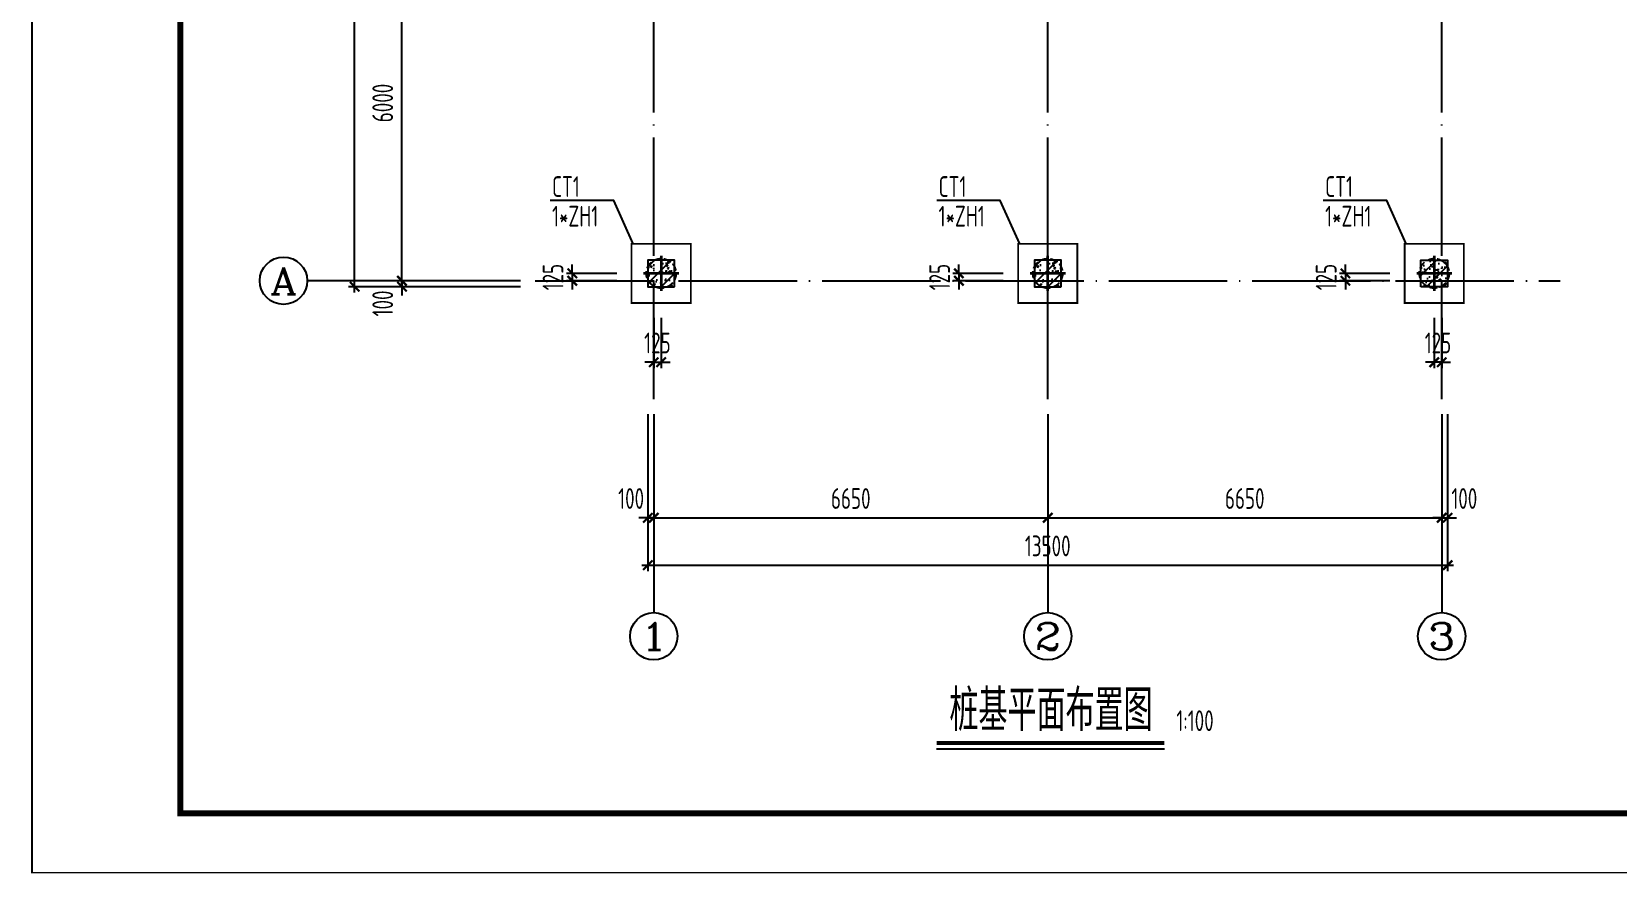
# Model space of a CAD drawing. Extents: x 297659 to 993057, y 192802 to 252212.
# Drawn here: x 581837 to 608601, y 192812 to 207015 of the extents above; entities that cross this region are included whole.
import ezdxf
from ezdxf.enums import TextEntityAlignment as Align

# ---------------------------------------------------------------- set-up
doc = ezdxf.new("R2010")
doc.units = 0
doc.header["$LTSCALE"] = 1000
doc.linetypes.add('DASH', pattern=[0.35, 0.25, -0.1])
doc.linetypes.add('DOTE', pattern=[2.42, 2, -0.2, 0.02, -0.2])
doc.layers.get('0').update_dxf_attribs({"linetype": 'CONTINUOUS'})
doc.layers.get('DEFPOINTS').update_dxf_attribs({"linetype": 'CONTINUOUS'})
for name, color, linetype in [('AXIS', 8, 'DOTE'), ('AXIS_DIM', 3, 'CONTINUOUS'), ('AXIS_TEXT', 3, 'CONTINUOUS'), ('COLU', 7, 'CONTINUOUS'), ('CT', 255, 'CONTINUOUS'), ('DIM', 3, 'CONTINUOUS'), ('DOTE', 8, 'DOTE'), ('FRAME', 3, 'CONTINUOUS'), ('TEXT', 7, 'CONTINUOUS'), ('ZJ', 1, 'CONTINUOUS'), ('填充', 8, 'CONTINUOUS'), ('柱涂实', 54, 'CONTINUOUS')]:
    doc.layers.add(name, color=color, linetype=linetype)
doc.styles.add('_AXIS', font='complex.shx', dxfattribs={"bigfont": 'gbcbig.shx'})
doc.styles.add('COMPLEX', font='COMPLEX')
doc.styles.add('TSSD_Dimension', font='tssdeng.shx', dxfattribs={"width": 0.7, "bigfont": 'hztxt.shx'})
doc.styles.add('TSSD_Rein', font='tssdeng.shx', dxfattribs={"width": 0.7, "bigfont": 'hztxt.shx'})
doc.dimstyles.new('TSSD_100_100', dxfattribs={"dimtxt": 350, "dimasz": 150, "dimexe": 100, "dimexo": 250, "dimgap": 150, "dimtad": 1, "dimdec": 0, "dimzin": 0, "dimdsep": 46, "dimtxsty": 'TSSD_Dimension', "dimblk": 'ARCHTICK', "dimcen": 0, "dimdle": 100, "dimclrd": 3, "dimclre": 3, "dimclrt": 7, "dimadec": 0, "dimazin": 0, "dimtfac": 1, "dimtdec": 0, "dimtix": 1, "dimtmove": 2, "dimatfit": 3, "dimfxl": 100, "dimtolj": 1, "dimtzin": 0, "dimarcsym": 0})

# ---------------------------------------------------------------- blocks, each defined once
blk = doc.blocks.new('_ARCHTICK')
at = {"color": 0}
blk.add_lwpolyline([(-0.53, -0.53, 0.25, 0.25, 0), (0.53, 0.53, 0.5, 0.5, 0)], format="xyseb", dxfattribs=at)
blk = doc.blocks.new('*D10')
at = {"layer": 'AXIS_DIM', "color": 3, "lineweight": -2}
for p, q in [((590087, 208812), (587987, 208812)), ((588087, 202712), (588087, 208912)), ((590087, 202812), (587987, 202812))]:
    blk.add_line(p, q, dxfattribs=at)
at = {"layer": 'DEFPOINTS', "color": 0}
for p in [(588087, 208812), (590337, 208812), (590337, 202812)]:
    blk.add_point(p, dxfattribs=at)
at = {"layer": 'AXIS_DIM', "color": 3, "lineweight": -2, "xscale": 150, "yscale": 150, "zscale": 150}
for p, rotation in [((588087, 208812), 90), ((588087, 202812), 270)]:
    blk.add_blockref('_ARCHTICK', p, dxfattribs=dict(at, rotation=rotation))
at = {"layer": 'AXIS_DIM', "color": 7, "insert": (587762, 205812), "char_height": 350, "attachment_point": 5, "rotation": 90, "style": 'TSSD_Dimension'}
blk.add_mtext('\\A1;6000', dxfattribs=at)
blk = doc.blocks.new('*D13')
at = {"layer": 'AXIS_DIM', "color": 3, "lineweight": -2}
for p, q in [((590087, 230712), (587187, 230712)), ((587287, 202612), (587287, 230812)), ((590087, 202712), (587187, 202712))]:
    blk.add_line(p, q, dxfattribs=at)
at = {"layer": 'DEFPOINTS', "color": 0}
for p in [(587287, 230712), (590337, 230712), (590337, 202712)]:
    blk.add_point(p, dxfattribs=at)
at = {"layer": 'AXIS_DIM', "color": 3, "lineweight": -2, "xscale": 150, "yscale": 150, "zscale": 150}
for p, rotation in [((587287, 230712), 90), ((587287, 202712), 270)]:
    blk.add_blockref('_ARCHTICK', p, dxfattribs=dict(at, rotation=rotation))
at = {"layer": 'AXIS_DIM', "color": 7, "insert": (586962, 216712), "char_height": 350, "attachment_point": 5, "rotation": 90, "style": 'TSSD_Dimension'}
blk.add_mtext('\\A1;28000', dxfattribs=at)
blk = doc.blocks.new('*D14')
at = {"layer": 'AXIS_DIM', "color": 3, "lineweight": -2}
for p, q in [((588087, 202812), (588087, 202962)), ((590087, 202812), (587987, 202812)), ((590087, 202712), (587987, 202712)), ((588087, 202812), (588087, 202712)), ((588087, 202712), (588087, 202562))]:
    blk.add_line(p, q, dxfattribs=at)
at = {"layer": 'DEFPOINTS', "color": 0}
for p in [(588087, 202712), (590337, 202812), (590337, 202712)]:
    blk.add_point(p, dxfattribs=at)
at = {"layer": 'AXIS_DIM', "color": 3, "lineweight": -2, "xscale": 150, "yscale": 150, "zscale": 150}
for p, rotation in [((588087, 202812), 270), ((588087, 202712), 90)]:
    blk.add_blockref('_ARCHTICK', p, dxfattribs=dict(at, rotation=rotation))
at = {"layer": 'AXIS_DIM', "color": 7, "insert": (587762, 202429), "char_height": 350, "attachment_point": 5, "rotation": 90, "style": 'TSSD_Dimension'}
blk.add_mtext('\\A1;100', dxfattribs=at)
blk = doc.blocks.new('_AXISO')
blk.add_circle((0, 0), 0.5)
at = {"layer": 'AXIS_TEXT', "style": 'COMPLEX', "width": 1.041667}
blk.add_attdef('A', text='', height=0.56, dxfattribs=at).set_placement((-0.25, -0.28), (0.25, -0.28), align=Align.FIT)
blk = doc.blocks.new('*D17')
at = {"layer": 'AXIS_DIM', "color": 3, "lineweight": -2}
for p, q in [((592337, 200562), (592337, 198712)), ((598987, 200562), (598987, 198712)), ((592237, 198812), (599087, 198812))]:
    blk.add_line(p, q, dxfattribs=at)
at = {"layer": 'DEFPOINTS', "color": 0}
for p in [(592337, 200812), (598987, 200812), (598987, 198812)]:
    blk.add_point(p, dxfattribs=at)
at = {"layer": 'AXIS_DIM', "color": 3, "lineweight": -2, "xscale": 150, "yscale": 150, "zscale": 150, "rotation": 180}
blk.add_blockref('_ARCHTICK', (592337, 198812), dxfattribs=at)
at = {"layer": 'AXIS_DIM', "color": 3, "lineweight": -2, "xscale": 150, "yscale": 150, "zscale": 150}
blk.add_blockref('_ARCHTICK', (598987, 198812), dxfattribs=at)
at = {"layer": 'AXIS_DIM', "color": 7, "insert": (595662, 199137), "char_height": 350, "attachment_point": 5, "style": 'TSSD_Dimension'}
blk.add_mtext('\\A1;6650', dxfattribs=at)
blk = doc.blocks.new('*D18')
at = {"layer": 'AXIS_DIM', "color": 3, "lineweight": -2}
for p, q in [((598987, 200562), (598987, 198712)), ((605637, 200562), (605637, 198712)), ((598887, 198812), (605737, 198812))]:
    blk.add_line(p, q, dxfattribs=at)
at = {"layer": 'DEFPOINTS', "color": 0}
for p in [(598987, 200812), (605637, 200812), (605637, 198812)]:
    blk.add_point(p, dxfattribs=at)
at = {"layer": 'AXIS_DIM', "color": 3, "lineweight": -2, "xscale": 150, "yscale": 150, "zscale": 150, "rotation": 180}
blk.add_blockref('_ARCHTICK', (598987, 198812), dxfattribs=at)
at = {"layer": 'AXIS_DIM', "color": 3, "lineweight": -2, "xscale": 150, "yscale": 150, "zscale": 150}
blk.add_blockref('_ARCHTICK', (605637, 198812), dxfattribs=at)
at = {"layer": 'AXIS_DIM', "color": 7, "insert": (602312, 199137), "char_height": 350, "attachment_point": 5, "style": 'TSSD_Dimension'}
blk.add_mtext('\\A1;6650', dxfattribs=at)
blk = doc.blocks.new('*D19')
at = {"layer": 'AXIS_DIM', "color": 3, "lineweight": -2}
for p, q in [((592237, 200562), (592237, 197912)), ((605737, 200562), (605737, 197912)), ((592137, 198012), (605837, 198012))]:
    blk.add_line(p, q, dxfattribs=at)
at = {"layer": 'DEFPOINTS', "color": 0}
for p in [(592237, 200812), (605737, 200812), (605737, 198012)]:
    blk.add_point(p, dxfattribs=at)
at = {"layer": 'AXIS_DIM', "color": 3, "lineweight": -2, "xscale": 150, "yscale": 150, "zscale": 150, "rotation": 180}
blk.add_blockref('_ARCHTICK', (592237, 198012), dxfattribs=at)
at = {"layer": 'AXIS_DIM', "color": 3, "lineweight": -2, "xscale": 150, "yscale": 150, "zscale": 150}
blk.add_blockref('_ARCHTICK', (605737, 198012), dxfattribs=at)
at = {"layer": 'AXIS_DIM', "color": 7, "insert": (598987, 198337), "char_height": 350, "attachment_point": 5, "style": 'TSSD_Dimension'}
blk.add_mtext('\\A1;13500', dxfattribs=at)
blk = doc.blocks.new('*D20')
at = {"layer": 'AXIS_DIM', "color": 3, "lineweight": -2}
for p, q in [((605637, 200562), (605637, 198712)), ((605737, 200562), (605737, 198712)), ((605637, 198812), (605487, 198812)), ((605637, 198812), (605737, 198812)), ((605737, 198812), (605887, 198812))]:
    blk.add_line(p, q, dxfattribs=at)
at = {"layer": 'DEFPOINTS', "color": 0}
for p in [(605637, 200812), (605737, 200812), (605737, 198812)]:
    blk.add_point(p, dxfattribs=at)
at = {"layer": 'AXIS_DIM', "color": 3, "lineweight": -2, "xscale": 150, "yscale": 150, "zscale": 150}
blk.add_blockref('_ARCHTICK', (605637, 198812), dxfattribs=at)
at = {"layer": 'AXIS_DIM', "color": 3, "lineweight": -2, "xscale": 150, "yscale": 150, "zscale": 150, "rotation": 180}
blk.add_blockref('_ARCHTICK', (605737, 198812), dxfattribs=at)
at = {"layer": 'AXIS_DIM', "color": 7, "insert": (606019, 199137), "char_height": 350, "attachment_point": 5, "style": 'TSSD_Dimension'}
blk.add_mtext('\\A1;100', dxfattribs=at)
blk = doc.blocks.new('*D21')
at = {"layer": 'AXIS_DIM', "color": 3, "lineweight": -2}
for p, q in [((592237, 200562), (592237, 198712)), ((592337, 200562), (592337, 198712)), ((592237, 198812), (592087, 198812)), ((592337, 198812), (592237, 198812)), ((592337, 198812), (592487, 198812))]:
    blk.add_line(p, q, dxfattribs=at)
at = {"layer": 'DEFPOINTS', "color": 0}
for p in [(592237, 200812), (592337, 200812), (592237, 198812)]:
    blk.add_point(p, dxfattribs=at)
at = {"layer": 'AXIS_DIM', "color": 3, "lineweight": -2, "xscale": 150, "yscale": 150, "zscale": 150}
blk.add_blockref('_ARCHTICK', (592237, 198812), dxfattribs=at)
at = {"layer": 'AXIS_DIM', "color": 3, "lineweight": -2, "xscale": 150, "yscale": 150, "zscale": 150, "rotation": 180}
blk.add_blockref('_ARCHTICK', (592337, 198812), dxfattribs=at)
at = {"layer": 'AXIS_DIM', "color": 7, "insert": (591955, 199137), "char_height": 350, "attachment_point": 5, "style": 'TSSD_Dimension'}
blk.add_mtext('\\A1;100', dxfattribs=at)
blk = doc.blocks.new('A$C2F0C53E4')
at = {"layer": 'FRAME', "lineweight": 18}
blk.add_line((0, 0), (0, 42000), dxfattribs=at)
at = {"layer": 'FRAME'}
for points in [[(10, 42010, 20, 20, 0), (10, 10, 20, 20, 0), (59410, 10, 20, 20, 0), (59410, 42010, 20, 20, 0)], [(2510, 41010, 100, 100, 0), (2510, 1010, 100, 100, 0), (58410, 1010, 100, 100, 0), (58410, 41010, 100, 100, 0)]]:
    blk.add_lwpolyline(points, format="xyseb", close=True, dxfattribs=at)
blk = doc.blocks.new('*D38')
at = {"layer": 'DEFPOINTS', "color": 0}
for p in [(592337, 202437), (592462, 202437), (592462, 201437)]:
    blk.add_point(p, dxfattribs=at)
at = {"layer": 'DIM', "color": 3, "lineweight": -2}
for p, q in [((592337, 202187), (592337, 201337)), ((592462, 202187), (592462, 201337)), ((592337, 201437), (592187, 201437)), ((592337, 201437), (592462, 201437)), ((592462, 201437), (592612, 201437))]:
    blk.add_line(p, q, dxfattribs=at)
at = {"layer": 'DIM', "color": 3, "lineweight": -2, "xscale": 150, "yscale": 150, "zscale": 150}
blk.add_blockref('_ARCHTICK', (592337, 201437), dxfattribs=at)
at = {"layer": 'DIM', "color": 3, "lineweight": -2, "xscale": 150, "yscale": 150, "zscale": 150, "rotation": 180}
blk.add_blockref('_ARCHTICK', (592462, 201437), dxfattribs=at)
at = {"layer": 'DIM', "color": 7, "insert": (592399, 201762), "char_height": 350, "attachment_point": 5, "style": 'TSSD_Dimension'}
blk.add_mtext('\\A1;125', dxfattribs=at)
blk = doc.blocks.new('*D39')
at = {"layer": 'DEFPOINTS', "color": 0}
for p in [(591962, 202937), (590962, 202812), (591962, 202812)]:
    blk.add_point(p, dxfattribs=at)
at = {"layer": 'DIM', "color": 3, "lineweight": -2}
for p, q in [((591712, 202937), (590862, 202937)), ((590962, 202937), (590962, 203087)), ((590962, 202937), (590962, 202812)), ((591712, 202812), (590862, 202812)), ((590962, 202812), (590962, 202662))]:
    blk.add_line(p, q, dxfattribs=at)
at = {"layer": 'DIM', "color": 3, "lineweight": -2, "xscale": 150, "yscale": 150, "zscale": 150}
for p, rotation in [((590962, 202937), 270), ((590962, 202812), 90)]:
    blk.add_blockref('_ARCHTICK', p, dxfattribs=dict(at, rotation=rotation))
at = {"layer": 'DIM', "color": 7, "insert": (590637, 202874), "char_height": 350, "attachment_point": 5, "rotation": 90, "style": 'TSSD_Dimension'}
blk.add_mtext('\\A1;125', dxfattribs=at)
blk = doc.blocks.new('*D40')
at = {"layer": 'DEFPOINTS', "color": 0}
for p in [(598487, 202937), (597487, 202812), (598487, 202812)]:
    blk.add_point(p, dxfattribs=at)
at = {"layer": 'DIM', "color": 3, "lineweight": -2}
for p, q in [((598237, 202937), (597387, 202937)), ((597487, 202937), (597487, 203087)), ((597487, 202937), (597487, 202812)), ((598237, 202812), (597387, 202812)), ((597487, 202812), (597487, 202662))]:
    blk.add_line(p, q, dxfattribs=at)
at = {"layer": 'DIM', "color": 3, "lineweight": -2, "xscale": 150, "yscale": 150, "zscale": 150}
for p, rotation in [((597487, 202937), 270), ((597487, 202812), 90)]:
    blk.add_blockref('_ARCHTICK', p, dxfattribs=dict(at, rotation=rotation))
at = {"layer": 'DIM', "color": 7, "insert": (597162, 202874), "char_height": 350, "attachment_point": 5, "rotation": 90, "style": 'TSSD_Dimension'}
blk.add_mtext('\\A1;125', dxfattribs=at)
blk = doc.blocks.new('*D41')
at = {"layer": 'DEFPOINTS', "color": 0}
for p in [(605512, 202437), (605637, 202437), (605512, 201437)]:
    blk.add_point(p, dxfattribs=at)
at = {"layer": 'DIM', "color": 3, "lineweight": -2}
for p, q in [((605512, 202187), (605512, 201337)), ((605637, 202187), (605637, 201337)), ((605512, 201437), (605362, 201437)), ((605637, 201437), (605512, 201437)), ((605637, 201437), (605787, 201437))]:
    blk.add_line(p, q, dxfattribs=at)
at = {"layer": 'DIM', "color": 3, "lineweight": -2, "xscale": 150, "yscale": 150, "zscale": 150}
blk.add_blockref('_ARCHTICK', (605512, 201437), dxfattribs=at)
at = {"layer": 'DIM', "color": 3, "lineweight": -2, "xscale": 150, "yscale": 150, "zscale": 150, "rotation": 180}
blk.add_blockref('_ARCHTICK', (605637, 201437), dxfattribs=at)
at = {"layer": 'DIM', "color": 7, "insert": (605574, 201762), "char_height": 350, "attachment_point": 5, "style": 'TSSD_Dimension'}
blk.add_mtext('\\A1;125', dxfattribs=at)
blk = doc.blocks.new('*D42')
at = {"layer": 'DEFPOINTS', "color": 0}
for p in [(605012, 202937), (604012, 202812), (605012, 202812)]:
    blk.add_point(p, dxfattribs=at)
at = {"layer": 'DIM', "color": 3, "lineweight": -2}
for p, q in [((604762, 202937), (603912, 202937)), ((604012, 202937), (604012, 203087)), ((604012, 202937), (604012, 202812)), ((604762, 202812), (603912, 202812)), ((604012, 202812), (604012, 202662))]:
    blk.add_line(p, q, dxfattribs=at)
at = {"layer": 'DIM', "color": 3, "lineweight": -2, "xscale": 150, "yscale": 150, "zscale": 150}
for p, rotation in [((604012, 202937), 270), ((604012, 202812), 90)]:
    blk.add_blockref('_ARCHTICK', p, dxfattribs=dict(at, rotation=rotation))
at = {"layer": 'DIM', "color": 7, "insert": (603687, 202874), "char_height": 350, "attachment_point": 5, "rotation": 90, "style": 'TSSD_Dimension'}
blk.add_mtext('\\A1;125', dxfattribs=at)

msp = doc.modelspace()

# ---------------------------------------------------------------- hatches: boundary and pattern name
at = {"layer": '柱涂实'}
h = msp.add_hatch(dxfattribs=at)
h.set_pattern_fill('ARMORED', color=8, scale=40, style=0)
h.set_pattern_definition([(50, (211225, 147872.5), (286.90407, -25.10085), [30, -330]), (355, (211225, 147872.5), (-55.50053, 300.87685), [24, -264]), (100.4514, (211248.9, 147870.4), (231.40375, 275.77582), [25.49608, -280.45684]), (46.1842, (211225, 147952.5), (426.89642, -66.2076), [45, -495]), (96.6356, (211260.57, 147947), (373.8651, 389.64715), [38.2441, -420.6852]), (351.1842, (211225, 147952.5), (373.8648, 389.64744), [36, -396]), (21, (211265, 147932.5), (238.76282, -161.04756), [30, -330]), (326, (211265, 147932.5), (97.32613, 290.06002), [24, -264]), (71.4514, (211284.9, 147919.08), (336.08905, 129.0122), [25.49608, -280.45684]), (37.5, (211225, 147872.5), (4.863942, 133.157542), [0, -260.8, 0, -268, 0, -265]), (7.5, (211225, 147872.5), (105.227815, 157.764685), [0, -152.8, 0, -254.8, 0, -101]), (327.5, (211135.8, 147872.5), (213.528974, -9.02195), [0, -100, 0, -312, 0, -414]), (317.5, (211095.8, 147872.5), (233.27447, 40.04199), [0, -130, 0, -207.2, 0, -294]), (45, (211225, 147872.5), (-141.42136, 141.42136), [])])
h.paths.add_polyline_path([(592686.971, 203161.708), (592236.971, 203161.708), (592236.971, 202711.708), (592686.971, 202711.708)])
h = msp.add_hatch(dxfattribs=at)
h.set_pattern_fill('ARMORED', color=8, scale=40, style=0)
h.set_pattern_definition([(50, (217750, 147872.5), (286.90407, -25.10085), [30, -330]), (355, (217750, 147872.5), (-55.50053, 300.87685), [24, -264]), (100.4514, (217773.9, 147870.4), (231.40375, 275.77582), [25.49608, -280.45684]), (46.1842, (217750, 147952.5), (426.89642, -66.2076), [45, -495]), (96.6356, (217785.57, 147947), (373.8651, 389.64715), [38.2441, -420.6852]), (351.1842, (217750, 147952.5), (373.8648, 389.64744), [36, -396]), (21, (217790, 147932.5), (238.76282, -161.04756), [30, -330]), (326, (217790, 147932.5), (97.32613, 290.06002), [24, -264]), (71.4514, (217809.9, 147919.08), (336.08905, 129.0122), [25.49608, -280.45684]), (37.5, (217750, 147872.5), (4.863942, 133.157542), [0, -260.8, 0, -268, 0, -265]), (7.5, (217750, 147872.5), (105.227815, 157.764685), [0, -152.8, 0, -254.8, 0, -101]), (327.5, (217660.8, 147872.5), (213.528974, -9.02195), [0, -100, 0, -312, 0, -414]), (317.5, (217620.8, 147872.5), (233.27447, 40.04199), [0, -130, 0, -207.2, 0, -294]), (45, (217750, 147872.5), (-141.42136, 141.42136), [])])
h.paths.add_polyline_path([(599211.971, 203161.708), (598761.971, 203161.708), (598761.971, 202711.708), (599211.971, 202711.708)])
h = msp.add_hatch(dxfattribs=at)
h.set_pattern_fill('ARMORED', color=8, scale=40, style=0)
h.set_pattern_definition([(50, (64400, 15000), (286.90407, -25.10085), [30, -330]), (355, (64400, 15000), (-55.50053, 300.87685), [24, -264]), (100.4514, (64423.9, 14997.9), (231.40375, 275.77582), [25.49608, -280.45684]), (46.1842, (64400, 15080), (426.89642, -66.2076), [45, -495]), (96.6356, (64435.57, 15074.5), (373.86508, 389.64715), [38.2441, -420.6852]), (351.1842, (64400, 15080), (373.86478, 389.64744), [36, -396]), (21, (64440, 15060), (238.76282, -161.04756), [30, -330]), (326, (64440, 15060), (97.32613, 290.06002), [24, -264]), (71.4514, (64459.9, 15046.58), (336.08905, 129.0122), [25.49608, -280.45684]), (37.5, (64400, 15000), (4.863942, 133.157542), [0, -260.8, 0, -268, 0, -265]), (7.5, (64400, 15000), (105.227815, 157.764685), [0, -152.8, 0, -254.8, 0, -101]), (327.5, (64310.8, 15000), (213.528974, -9.021949), [0, -100, 0, -312, 0, -414]), (317.5, (64270.8, 15000), (233.27447, 40.04199), [0, -130, 0, -207.2, 0, -294]), (45, (64400, 15000), (-141.421356, 141.421356), [])])
h.paths.add_polyline_path([(605286.971, 203161.708), (605736.971, 203161.708), (605736.971, 202711.708), (605286.971, 202711.708)])

# ---------------------------------------------------------------- linework, layer by layer
at = {"layer": 'AXIS'}
for p, q in [((592336.971, 200811.708), (592336.971, 232611.708)), ((598986.971, 200811.708), (598986.971, 232611.708)), ((605636.971, 200811.708), (605636.971, 232611.708)), ((590336.971, 202811.708), (607636.971, 202811.708))]:
    msp.add_line(p, q, dxfattribs=at)
at = {"layer": 'AXIS_TEXT'}
for p, q in [((590086.971, 202811.708), (586487.045, 202811.708)), ((592336.971, 200561.708), (592336.971, 197211.785)), ((598986.971, 200561.708), (598986.971, 197211.785)), ((605636.971, 200561.708), (605636.971, 197211.785))]:
    msp.add_line(p, q, dxfattribs=at)
at = {"layer": 'COLU', "color": 8, "ltscale": 0.01}
for points in [[(592686.971, 202711.708), (592686.971, 203161.708), (592236.971, 203161.708), (592236.971, 202711.708)], [(599211.971, 202711.708), (599211.971, 203161.708), (598761.971, 203161.708), (598761.971, 202711.708)], [(605286.971, 202711.708), (605286.971, 203161.708), (605736.971, 203161.708), (605736.971, 202711.708)]]:
    msp.add_lwpolyline(points, close=True, dxfattribs=at)
at = {"layer": 'CT', "const_width": 30}
for points in [[(591961.971, 203436.708), (591961.971, 202436.708), (592961.971, 202436.708), (592961.971, 203436.708)], [(598486.971, 203436.708), (598486.971, 202436.708), (599486.971, 202436.708), (599486.971, 203436.708)], [(606011.971, 203436.708), (606011.971, 202436.708), (605011.971, 202436.708), (605011.971, 203436.708)]]:
    msp.add_lwpolyline(points, close=True, dxfattribs=at)
at = {"layer": 'DOTE', "ltscale": 0.1, "const_width": 45}
for points in [[(592461.971, 203236.708), (592461.971, 202636.708)], [(598986.971, 203236.708), (598986.971, 202636.708)], [(605511.971, 203236.708), (605511.971, 202636.708)], [(592161.971, 202936.708), (592761.971, 202936.708)], [(598686.971, 202936.708), (599286.971, 202936.708)], [(605811.971, 202936.708), (605211.971, 202936.708)]]:
    msp.add_lwpolyline(points, dxfattribs=at)
at = {"layer": 'TEXT'}
msp.add_line((597111.335, 194911.785), (600957.74, 194911.785), dxfattribs=at)
for points in [[(591989.424, 203436.708), (591660.265, 204166.65), (590587.485, 204166.65)], [(598514.424, 203436.708), (598185.265, 204166.65), (597112.485, 204166.65)], [(605039.425, 203436.708), (604710.266, 204166.65), (603637.485, 204166.65)]]:
    msp.add_lwpolyline(points, dxfattribs=at)
at = {"layer": 'TEXT', "const_width": 70}
msp.add_lwpolyline([(600957.74, 195011.785), (597111.335, 195011.785)], dxfattribs=at)
at = {"layer": 'ZJ', "linetype": 'DASH', "ltscale": 0.5}
for centre in [(592461.971, 202936.708), (598986.971, 202936.708), (605511.971, 202936.708)]:
    msp.add_circle(centre, 250, dxfattribs=at)

# ---------------------------------------------------------------- block references
at = {"layer": 'AXIS_TEXT'}
ref = msp.add_blockref('_AXISO', (586087.045, 202811.708), dxfattribs=dict(at, xscale=800, yscale=800, zscale=800))
ref.add_attrib('A', 'A', dxfattribs={"height": 452.548, "style": '_AXIS', "width": 1.166667}).set_placement((585860.771, 202585.434), (586313.319, 202585.434), align=Align.FIT)
ref = msp.add_blockref('_AXISO', (592336.971, 196811.785), dxfattribs=dict(at, xscale=800, yscale=800, zscale=800))
ref.add_attrib('A', '1', dxfattribs={"height": 452.548, "style": '_AXIS', "width": 2.333333}).set_placement((592110.697, 196585.51), (592563.246, 196585.51), align=Align.FIT)
ref = msp.add_blockref('_AXISO', (598986.971, 196811.785), dxfattribs=dict(at, xscale=800, yscale=800, zscale=800))
ref.add_attrib('A', '2', dxfattribs={"height": 452.548, "style": '_AXIS', "width": 1.5}).set_placement((598760.697, 196585.51), (599213.246, 196585.51), align=Align.FIT)
ref = msp.add_blockref('_AXISO', (605636.971, 196811.785), dxfattribs=dict(at, xscale=800, yscale=800, zscale=800))
ref.add_attrib('A', '3', dxfattribs={"height": 452.548, "style": '_AXIS', "width": 1.5}).set_placement((605410.697, 196585.51), (605863.246, 196585.51), align=Align.FIT)
at = {"layer": '填充'}
msp.add_blockref('A$C2F0C53E4', (581836.971, 192811.708), dxfattribs=at)

# ---------------------------------------------------------------- texts
at = {"layer": 'TEXT', "style": 'TSSD_Rein', "width": 0.7}
for s, p in [('CT1', (590619.76, 204226.65)), ('CT1', (597144.76, 204226.65)), ('CT1', (603669.761, 204226.65)), ('1*ZH1', (590619.76, 203726.65)), ('1*ZH1', (597144.76, 203726.65)), ('1*ZH1', (603669.761, 203726.65))]:
    msp.add_text(s, height=350, dxfattribs=at).set_placement(p)
at = {"layer": 'TEXT', "linetype": 'ByBlock', "style": 'TSSD_Rein', "width": 0.7}
msp.add_text('桩基平面布置图', height=700, dxfattribs=at).set_placement((600757.74, 195211.785), align=Align.RIGHT)
msp.add_text('1:100', height=350, dxfattribs=at).set_placement((601157.74, 195211.785))

# ---------------------------------------------------------------- dimensions: what is measured, and where the dimension line sits
at = {"layer": 'AXIS_DIM'}
for p1, p2, distance, picture, middle in [((590336.971, 202711.708), (590336.971, 230711.708), 3049.927, '*D13', (586962.045, 216711.708)), ((590336.971, 202811.708), (590336.971, 208811.708), 2249.927, '*D10', (587762.045, 205811.708)), ((592236.971, 200811.708), (605736.971, 200811.708), -2799.923, '*D19', (598986.971, 198336.785)), ((592336.971, 200811.708), (598986.971, 200811.708), -1999.923, '*D17', (595661.971, 199136.785)), ((598986.971, 200811.708), (605636.971, 200811.708), -1999.923, '*D18', (602311.971, 199136.785))]:
    dim = msp.add_aligned_dim(p1=p1, p2=p2, distance=distance, dimstyle='TSSD_100_100', dxfattribs=at)
    dim.commit()
    dim.dimension.update_dxf_attribs({"geometry": picture, "text_midpoint": middle})
for base, p1, p2, angle, picture, middle in [((588087.045, 202711.708), (590336.971, 202811.708), (590336.971, 202711.708), 90, '*D14', (587762.045, 202429.464)), ((592236.971, 198811.785), (592336.971, 200811.708), (592236.971, 200811.708), 180, '*D21', (591954.728, 199136.785))]:
    dim = msp.add_linear_dim(base=base, p1=p1, p2=p2, angle=angle, dimstyle='TSSD_100_100', dxfattribs=at)
    dim.commit()
    dim.dimension.update_dxf_attribs({"geometry": picture, "text_midpoint": middle, "dimtype": 128})
dim = msp.add_linear_dim(base=(605736.971, 198811.785), p1=(605636.971, 200811.708), p2=(605736.971, 200811.708), dimstyle='TSSD_100_100', dxfattribs=at)
dim.commit()
dim.dimension.update_dxf_attribs({"geometry": '*D20', "text_midpoint": (606019.215, 199136.785), "dimtype": 128})
at = {"layer": 'DIM'}
for base, p1, p2, angle, picture, middle in [((590961.971, 202811.708), (591961.971, 202936.708), (591961.971, 202811.708), 270, '*D39', (590636.971, 202874.208)), ((597486.971, 202811.708), (598486.971, 202936.708), (598486.971, 202811.708), 270, '*D40', (597161.971, 202874.208)), ((604011.971, 202811.708), (605011.971, 202936.708), (605011.971, 202811.708), 270, '*D42', (603686.971, 202874.208)), ((605511.971, 201436.708), (605636.971, 202436.708), (605511.971, 202436.708), 180, '*D41', (605574.471, 201761.708))]:
    dim = msp.add_linear_dim(base=base, p1=p1, p2=p2, angle=angle, dimstyle='TSSD_100_100', dxfattribs=at)
    dim.commit()
    dim.dimension.update_dxf_attribs({"geometry": picture, "text_midpoint": middle})
dim = msp.add_linear_dim(base=(592461.971, 201436.708), p1=(592336.971, 202436.708), p2=(592461.971, 202436.708), dimstyle='TSSD_100_100', dxfattribs=at)
dim.commit()
dim.dimension.update_dxf_attribs({"geometry": '*D38', "text_midpoint": (592399.471, 201761.708)})

doc.saveas('drawing.dxf')
